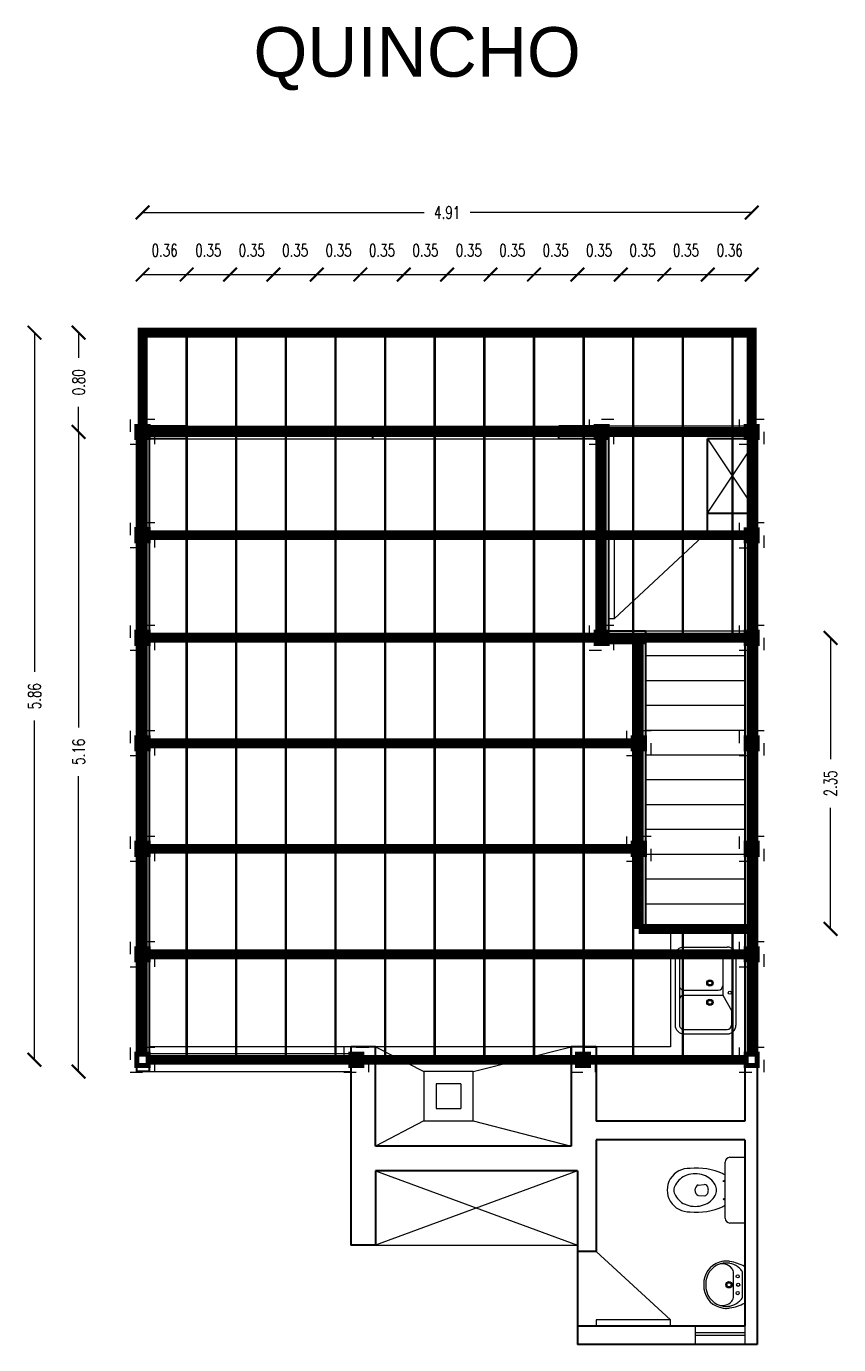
# Model space of a CAD drawing. Header units: millimetres. Extents: x 1752 to 1827, y 723 to 876.
# Drawn here: x 1771.9 to 1778.45, y 722.61 to 733.23 of the extents above; entities that cross this region are included whole.
import ezdxf

# ---------------------------------------------------------------- set-up
doc = ezdxf.new("R2010")
doc.units = ezdxf.units.MM
doc.header["$MEASUREMENT"] = 0
doc.linetypes.add('HIDDEN', pattern=[0.375, 0.25, -0.125])
doc.layers.add('04', color=4, linetype='Continuous', lineweight=40)
doc.layers.add('COTAS', color=8, linetype='Continuous', lineweight=13)
for name, color, linetype in [('A-artefactos cocina', 1, 'Continuous'), ('Perfil C 180x80x20x3.2', 6, 'Continuous'), ('Placa anclaje 200x200x6.35', 2, 'Continuous'), ('Texto05', 5, 'Continuous'), ('TSC 90x90x4', 5, 'Continuous'), ('Tubo rectangular 30x20x0.90', 3, 'Continuous')]:
    doc.layers.add(name, color=color, linetype=linetype)
doc.styles.add('arial', font='arial.ttf')
doc.styles.add('COTAS', font='ROMANS.shx', dxfattribs={"width": 0.7})
doc.dimstyles.new('1-100', dxfattribs={"dimtxt": 0.15, "dimasz": 0.11, "dimexe": 0.01, "dimexo": 2, "dimgap": 0.09, "dimtad": 0, "dimzin": 0, "dimdsep": 46, "dimtxsty": 'COTAS', "dimblk": 'ARCHTICK', "dimcen": 0.09, "dimse1": 1, "dimse2": 1, "dimclrt": 2, "dimaunit": 1, "dimadec": 4, "dimazin": 0, "dimtfac": 1, "dimtofl": 0, "dimtmove": 2, "dimatfit": 3, "dimldrblk": 'DOTSMALL', "dimfxl": 1, "dimtolj": 1, "dimtzin": 0, "dimarcsym": 0})

# ---------------------------------------------------------------- blocks, each defined once
blk = doc.blocks.new('pileta de cocina')
for p, q in [((-0.298, 0), (0.262, 0)), ((-0.368, -0.42), (-0.368, -0.07)), ((0.02, -0.107), (0.143, -0.035)), ((0.143, -0.035), (0.262, -0.035)), ((0.297, -0.42), (0.297, -0.07)), ((0.332, -0.42), (0.332, -0.07)), ((-0.332, -0.42), (-0.332, -0.142)), ((-0.298, -0.107), (0.02, -0.107)), ((-0.02, -0.42), (-0.02, -0.142)), ((0.02, -0.42), (0.02, -0.107)), ((-0.298, -0.455), (0.055, -0.455)), ((-0.298, -0.49), (0.262, -0.49)), ((0.055, -0.455), (0.262, -0.455))]:
    blk.add_line(p, q)
for centre, radius in [((0, -0.049), 0.0125), ((-0.078, -0.21), 0.026), ((-0.078, -0.21), 0.0158), ((0.078, -0.21), 0.026), ((0.078, -0.21), 0.0158)]:
    blk.add_circle(centre, radius)
for centre, radius, start, end in [((-0.298, -0.07), 0.07, 90, 180), ((0.262, -0.07), 0.07, 0, 90), ((0.262, -0.07), 0.035, 0, 90), ((-0.298, -0.142), 0.035, 90, 180), ((-0.055, -0.142), 0.035, 0, 90), ((-0.298, -0.42), 0.07, 180, 270), ((-0.298, -0.42), 0.035, 180, 270), ((-0.055, -0.42), 0.035, 270, 0), ((0.055, -0.42), 0.035, 180, 270), ((0.262, -0.42), 0.07, 270, 0), ((0.262, -0.42), 0.035, 270, 0)]:
    blk.add_arc(centre, radius, start, end)
blk = doc.blocks.new('_ArchTick')
at = {"color": 0, "const_width": 0.15}
blk.add_lwpolyline([(-0.5, -0.5), (0.5, 0.5)], dxfattribs=at)
blk = doc.blocks.new('*D29')
at = {"layer": 'COTAS', "color": 0, "lineweight": -2, "transparency": 16777216}
for p, q in [((1772.32, 729.963), (1772.32, 727.582)), ((1772.32, 724.808), (1772.32, 727.188))]:
    blk.add_line(p, q, dxfattribs=at)
at = {"layer": 'DEFPOINTS', "color": 0, "transparency": 16777216}
for p in [(1772.79, 729.963), (1772.32, 724.808), (1772.79, 724.808)]:
    blk.add_point(p, dxfattribs=at)
at = {"layer": 'COTAS', "color": 0, "lineweight": -2, "transparency": 16777216, "xscale": 0.11, "yscale": 0.11, "zscale": 0.11}
for p, rotation in [((1772.32, 729.963), 90), ((1772.32, 724.808), 270)]:
    blk.add_blockref('_ArchTick', p, dxfattribs=dict(at, rotation=rotation))
at = {"layer": 'COTAS', "color": 2, "transparency": 16777216, "insert": (1772.32, 727.385), "char_height": 0.1, "attachment_point": 5, "rotation": 90, "style": 'COTAS'}
blk.add_mtext('\\A1;5.16', dxfattribs=at)
blk = doc.blocks.new('_DOTSMALL')
at = {"color": 0, "linetype": 'ByBlock', "const_width": 0.5}
blk.add_lwpolyline([(-0.0625, 0, 1), (0.0625, 0, 1)], format="xyb", close=True, dxfattribs=at)
blk = doc.blocks.new('*D8')
at = {"layer": 'COTAS', "color": 0, "lineweight": -2, "transparency": 16777216}
blk.add_line((1772.835, 731.231), (1773.19, 731.231), dxfattribs=at)
at = {"layer": 'DEFPOINTS', "color": 0, "transparency": 16777216}
for p in [(1773.19, 731.231), (1772.835, 730.808), (1773.19, 730.763)]:
    blk.add_point(p, dxfattribs=at)
at = {"layer": 'COTAS', "color": 0, "lineweight": -2, "transparency": 16777216, "xscale": 0.11, "yscale": 0.11, "zscale": 0.11, "rotation": 180}
blk.add_blockref('_ArchTick', (1772.835, 731.231), dxfattribs=at)
at = {"layer": 'COTAS', "color": 0, "lineweight": -2, "transparency": 16777216, "xscale": 0.11, "yscale": 0.11, "zscale": 0.11}
blk.add_blockref('_ArchTick', (1773.19, 731.231), dxfattribs=at)
at = {"layer": 'COTAS', "color": 2, "transparency": 16777216, "insert": (1773.013, 731.426), "char_height": 0.1, "attachment_point": 5, "style": 'COTAS'}
blk.add_mtext('\\A1;0.36', dxfattribs=at)
blk = doc.blocks.new('*D9')
at = {"layer": 'COTAS', "color": 0, "lineweight": -2, "transparency": 16777216}
blk.add_line((1773.19, 731.231), (1773.54, 731.231), dxfattribs=at)
at = {"layer": 'DEFPOINTS', "color": 0, "transparency": 16777216}
for p in [(1773.54, 731.231), (1773.19, 730.763), (1773.54, 730.763)]:
    blk.add_point(p, dxfattribs=at)
at = {"layer": 'COTAS', "color": 0, "lineweight": -2, "transparency": 16777216, "xscale": 0.11, "yscale": 0.11, "zscale": 0.11, "rotation": 180}
blk.add_blockref('_ArchTick', (1773.19, 731.231), dxfattribs=at)
at = {"layer": 'COTAS', "color": 0, "lineweight": -2, "transparency": 16777216, "xscale": 0.11, "yscale": 0.11, "zscale": 0.11}
blk.add_blockref('_ArchTick', (1773.54, 731.231), dxfattribs=at)
at = {"layer": 'COTAS', "color": 2, "transparency": 16777216, "insert": (1773.365, 731.426), "char_height": 0.1, "attachment_point": 5, "style": 'COTAS'}
blk.add_mtext('\\A1;0.35', dxfattribs=at)
blk = doc.blocks.new('*D10')
at = {"layer": 'COTAS', "color": 0, "lineweight": -2, "transparency": 16777216}
blk.add_line((1773.54, 731.231), (1773.89, 731.231), dxfattribs=at)
at = {"layer": 'DEFPOINTS', "color": 0, "transparency": 16777216}
for p in [(1773.89, 731.231), (1773.54, 730.763), (1773.89, 730.763)]:
    blk.add_point(p, dxfattribs=at)
at = {"layer": 'COTAS', "color": 0, "lineweight": -2, "transparency": 16777216, "xscale": 0.11, "yscale": 0.11, "zscale": 0.11, "rotation": 180}
blk.add_blockref('_ArchTick', (1773.54, 731.231), dxfattribs=at)
at = {"layer": 'COTAS', "color": 0, "lineweight": -2, "transparency": 16777216, "xscale": 0.11, "yscale": 0.11, "zscale": 0.11}
blk.add_blockref('_ArchTick', (1773.89, 731.231), dxfattribs=at)
at = {"layer": 'COTAS', "color": 2, "transparency": 16777216, "insert": (1773.715, 731.426), "char_height": 0.1, "attachment_point": 5, "style": 'COTAS'}
blk.add_mtext('\\A1;0.35', dxfattribs=at)
blk = doc.blocks.new('*D11')
at = {"layer": 'COTAS', "color": 0, "lineweight": -2, "transparency": 16777216}
blk.add_line((1773.89, 731.231), (1774.24, 731.231), dxfattribs=at)
at = {"layer": 'DEFPOINTS', "color": 0, "transparency": 16777216}
for p in [(1774.24, 731.231), (1773.89, 730.763), (1774.24, 730.763)]:
    blk.add_point(p, dxfattribs=at)
at = {"layer": 'COTAS', "color": 0, "lineweight": -2, "transparency": 16777216, "xscale": 0.11, "yscale": 0.11, "zscale": 0.11, "rotation": 180}
blk.add_blockref('_ArchTick', (1773.89, 731.231), dxfattribs=at)
at = {"layer": 'COTAS', "color": 0, "lineweight": -2, "transparency": 16777216, "xscale": 0.11, "yscale": 0.11, "zscale": 0.11}
blk.add_blockref('_ArchTick', (1774.24, 731.231), dxfattribs=at)
at = {"layer": 'COTAS', "color": 2, "transparency": 16777216, "insert": (1774.065, 731.426), "char_height": 0.1, "attachment_point": 5, "style": 'COTAS'}
blk.add_mtext('\\A1;0.35', dxfattribs=at)
blk = doc.blocks.new('*D12')
at = {"layer": 'COTAS', "color": 0, "lineweight": -2, "transparency": 16777216}
blk.add_line((1774.24, 731.231), (1774.59, 731.231), dxfattribs=at)
at = {"layer": 'DEFPOINTS', "color": 0, "transparency": 16777216}
for p in [(1774.59, 731.231), (1774.24, 730.763), (1774.59, 730.763)]:
    blk.add_point(p, dxfattribs=at)
at = {"layer": 'COTAS', "color": 0, "lineweight": -2, "transparency": 16777216, "xscale": 0.11, "yscale": 0.11, "zscale": 0.11, "rotation": 180}
blk.add_blockref('_ArchTick', (1774.24, 731.231), dxfattribs=at)
at = {"layer": 'COTAS', "color": 0, "lineweight": -2, "transparency": 16777216, "xscale": 0.11, "yscale": 0.11, "zscale": 0.11}
blk.add_blockref('_ArchTick', (1774.59, 731.231), dxfattribs=at)
at = {"layer": 'COTAS', "color": 2, "transparency": 16777216, "insert": (1774.415, 731.426), "char_height": 0.1, "attachment_point": 5, "style": 'COTAS'}
blk.add_mtext('\\A1;0.35', dxfattribs=at)
blk = doc.blocks.new('*D13')
at = {"layer": 'COTAS', "color": 0, "lineweight": -2, "transparency": 16777216}
blk.add_line((1774.59, 731.231), (1774.94, 731.231), dxfattribs=at)
at = {"layer": 'DEFPOINTS', "color": 0, "transparency": 16777216}
for p in [(1774.94, 731.231), (1774.59, 730.763), (1774.94, 730.763)]:
    blk.add_point(p, dxfattribs=at)
at = {"layer": 'COTAS', "color": 0, "lineweight": -2, "transparency": 16777216, "xscale": 0.11, "yscale": 0.11, "zscale": 0.11, "rotation": 180}
blk.add_blockref('_ArchTick', (1774.59, 731.231), dxfattribs=at)
at = {"layer": 'COTAS', "color": 0, "lineweight": -2, "transparency": 16777216, "xscale": 0.11, "yscale": 0.11, "zscale": 0.11}
blk.add_blockref('_ArchTick', (1774.94, 731.231), dxfattribs=at)
at = {"layer": 'COTAS', "color": 2, "transparency": 16777216, "insert": (1774.765, 731.426), "char_height": 0.1, "attachment_point": 5, "style": 'COTAS'}
blk.add_mtext('\\A1;0.35', dxfattribs=at)
blk = doc.blocks.new('*D26')
at = {"layer": 'COTAS', "color": 0, "lineweight": -2, "transparency": 16777216}
for p, q in [((1772.32, 730.763), (1772.32, 730.559)), ((1772.32, 729.963), (1772.32, 730.166))]:
    blk.add_line(p, q, dxfattribs=at)
at = {"layer": 'DEFPOINTS', "color": 0, "transparency": 16777216}
for p in [(1772.32, 730.763), (1772.835, 730.763), (1772.79, 729.963)]:
    blk.add_point(p, dxfattribs=at)
at = {"layer": 'COTAS', "color": 0, "lineweight": -2, "transparency": 16777216, "xscale": 0.11, "yscale": 0.11, "zscale": 0.11}
for p, rotation in [((1772.32, 730.763), 90), ((1772.32, 729.963), 270)]:
    blk.add_blockref('_ArchTick', p, dxfattribs=dict(at, rotation=rotation))
at = {"layer": 'COTAS', "color": 2, "transparency": 16777216, "insert": (1772.32, 730.363), "char_height": 0.1, "attachment_point": 5, "rotation": 90, "style": 'COTAS'}
blk.add_mtext('\\A1;0.80', dxfattribs=at)
blk = doc.blocks.new('*D14')
at = {"layer": 'COTAS', "color": 0, "lineweight": -2, "transparency": 16777216}
blk.add_line((1774.94, 731.231), (1775.29, 731.231), dxfattribs=at)
at = {"layer": 'DEFPOINTS', "color": 0, "transparency": 16777216}
for p in [(1775.29, 731.231), (1774.94, 730.763), (1775.29, 730.763)]:
    blk.add_point(p, dxfattribs=at)
at = {"layer": 'COTAS', "color": 0, "lineweight": -2, "transparency": 16777216, "xscale": 0.11, "yscale": 0.11, "zscale": 0.11, "rotation": 180}
blk.add_blockref('_ArchTick', (1774.94, 731.231), dxfattribs=at)
at = {"layer": 'COTAS', "color": 0, "lineweight": -2, "transparency": 16777216, "xscale": 0.11, "yscale": 0.11, "zscale": 0.11}
blk.add_blockref('_ArchTick', (1775.29, 731.231), dxfattribs=at)
at = {"layer": 'COTAS', "color": 2, "transparency": 16777216, "insert": (1775.115, 731.426), "char_height": 0.1, "attachment_point": 5, "style": 'COTAS'}
blk.add_mtext('\\A1;0.35', dxfattribs=at)
blk = doc.blocks.new('*D15')
at = {"layer": 'COTAS', "color": 0, "lineweight": -2, "transparency": 16777216}
blk.add_line((1775.29, 731.231), (1775.64, 731.231), dxfattribs=at)
at = {"layer": 'DEFPOINTS', "color": 0, "transparency": 16777216}
for p in [(1775.64, 731.231), (1775.29, 730.763), (1775.64, 730.763)]:
    blk.add_point(p, dxfattribs=at)
at = {"layer": 'COTAS', "color": 0, "lineweight": -2, "transparency": 16777216, "xscale": 0.11, "yscale": 0.11, "zscale": 0.11, "rotation": 180}
blk.add_blockref('_ArchTick', (1775.29, 731.231), dxfattribs=at)
at = {"layer": 'COTAS', "color": 0, "lineweight": -2, "transparency": 16777216, "xscale": 0.11, "yscale": 0.11, "zscale": 0.11}
blk.add_blockref('_ArchTick', (1775.64, 731.231), dxfattribs=at)
at = {"layer": 'COTAS', "color": 2, "transparency": 16777216, "insert": (1775.465, 731.426), "char_height": 0.1, "attachment_point": 5, "style": 'COTAS'}
blk.add_mtext('\\A1;0.35', dxfattribs=at)
blk = doc.blocks.new('*D16')
at = {"layer": 'COTAS', "color": 0, "lineweight": -2, "transparency": 16777216}
blk.add_line((1775.64, 731.231), (1775.99, 731.231), dxfattribs=at)
at = {"layer": 'DEFPOINTS', "color": 0, "transparency": 16777216}
for p in [(1775.99, 731.231), (1775.64, 730.763), (1775.99, 730.763)]:
    blk.add_point(p, dxfattribs=at)
at = {"layer": 'COTAS', "color": 0, "lineweight": -2, "transparency": 16777216, "xscale": 0.11, "yscale": 0.11, "zscale": 0.11, "rotation": 180}
blk.add_blockref('_ArchTick', (1775.64, 731.231), dxfattribs=at)
at = {"layer": 'COTAS', "color": 0, "lineweight": -2, "transparency": 16777216, "xscale": 0.11, "yscale": 0.11, "zscale": 0.11}
blk.add_blockref('_ArchTick', (1775.99, 731.231), dxfattribs=at)
at = {"layer": 'COTAS', "color": 2, "transparency": 16777216, "insert": (1775.815, 731.426), "char_height": 0.1, "attachment_point": 5, "style": 'COTAS'}
blk.add_mtext('\\A1;0.35', dxfattribs=at)
blk = doc.blocks.new('*D17')
at = {"layer": 'COTAS', "color": 0, "lineweight": -2, "transparency": 16777216}
blk.add_line((1775.99, 731.231), (1776.34, 731.231), dxfattribs=at)
at = {"layer": 'DEFPOINTS', "color": 0, "transparency": 16777216}
for p in [(1776.34, 731.231), (1775.99, 730.763), (1776.34, 730.763)]:
    blk.add_point(p, dxfattribs=at)
at = {"layer": 'COTAS', "color": 0, "lineweight": -2, "transparency": 16777216, "xscale": 0.11, "yscale": 0.11, "zscale": 0.11, "rotation": 180}
blk.add_blockref('_ArchTick', (1775.99, 731.231), dxfattribs=at)
at = {"layer": 'COTAS', "color": 0, "lineweight": -2, "transparency": 16777216, "xscale": 0.11, "yscale": 0.11, "zscale": 0.11}
blk.add_blockref('_ArchTick', (1776.34, 731.231), dxfattribs=at)
at = {"layer": 'COTAS', "color": 2, "transparency": 16777216, "insert": (1776.165, 731.426), "char_height": 0.1, "attachment_point": 5, "style": 'COTAS'}
blk.add_mtext('\\A1;0.35', dxfattribs=at)
blk = doc.blocks.new('*D18')
at = {"layer": 'COTAS', "color": 0, "lineweight": -2, "transparency": 16777216}
blk.add_line((1776.34, 731.231), (1776.69, 731.231), dxfattribs=at)
at = {"layer": 'DEFPOINTS', "color": 0, "transparency": 16777216}
for p in [(1776.69, 731.231), (1776.34, 730.763), (1776.69, 730.763)]:
    blk.add_point(p, dxfattribs=at)
at = {"layer": 'COTAS', "color": 0, "lineweight": -2, "transparency": 16777216, "xscale": 0.11, "yscale": 0.11, "zscale": 0.11, "rotation": 180}
blk.add_blockref('_ArchTick', (1776.34, 731.231), dxfattribs=at)
at = {"layer": 'COTAS', "color": 0, "lineweight": -2, "transparency": 16777216, "xscale": 0.11, "yscale": 0.11, "zscale": 0.11}
blk.add_blockref('_ArchTick', (1776.69, 731.231), dxfattribs=at)
at = {"layer": 'COTAS', "color": 2, "transparency": 16777216, "insert": (1776.515, 731.426), "char_height": 0.1, "attachment_point": 5, "style": 'COTAS'}
blk.add_mtext('\\A1;0.35', dxfattribs=at)
blk = doc.blocks.new('*D19')
at = {"layer": 'COTAS', "color": 0, "lineweight": -2, "transparency": 16777216}
blk.add_line((1776.69, 731.231), (1777.04, 731.231), dxfattribs=at)
at = {"layer": 'DEFPOINTS', "color": 0, "transparency": 16777216}
for p in [(1777.04, 731.231), (1776.69, 730.763), (1777.04, 730.763)]:
    blk.add_point(p, dxfattribs=at)
at = {"layer": 'COTAS', "color": 0, "lineweight": -2, "transparency": 16777216, "xscale": 0.11, "yscale": 0.11, "zscale": 0.11, "rotation": 180}
blk.add_blockref('_ArchTick', (1776.69, 731.231), dxfattribs=at)
at = {"layer": 'COTAS', "color": 0, "lineweight": -2, "transparency": 16777216, "xscale": 0.11, "yscale": 0.11, "zscale": 0.11}
blk.add_blockref('_ArchTick', (1777.04, 731.231), dxfattribs=at)
at = {"layer": 'COTAS', "color": 2, "transparency": 16777216, "insert": (1776.865, 731.426), "char_height": 0.1, "attachment_point": 5, "style": 'COTAS'}
blk.add_mtext('\\A1;0.35', dxfattribs=at)
blk = doc.blocks.new('*D20')
at = {"layer": 'COTAS', "color": 0, "lineweight": -2, "transparency": 16777216}
blk.add_line((1777.04, 731.231), (1777.39, 731.231), dxfattribs=at)
at = {"layer": 'DEFPOINTS', "color": 0, "transparency": 16777216}
for p in [(1777.39, 731.231), (1777.04, 730.763), (1777.39, 730.763)]:
    blk.add_point(p, dxfattribs=at)
at = {"layer": 'COTAS', "color": 0, "lineweight": -2, "transparency": 16777216, "xscale": 0.11, "yscale": 0.11, "zscale": 0.11, "rotation": 180}
blk.add_blockref('_ArchTick', (1777.04, 731.231), dxfattribs=at)
at = {"layer": 'COTAS', "color": 0, "lineweight": -2, "transparency": 16777216, "xscale": 0.11, "yscale": 0.11, "zscale": 0.11}
blk.add_blockref('_ArchTick', (1777.39, 731.231), dxfattribs=at)
at = {"layer": 'COTAS', "color": 2, "transparency": 16777216, "insert": (1777.215, 731.426), "char_height": 0.1, "attachment_point": 5, "style": 'COTAS'}
blk.add_mtext('\\A1;0.35', dxfattribs=at)
blk = doc.blocks.new('*D21')
at = {"layer": 'COTAS', "color": 0, "lineweight": -2, "transparency": 16777216}
blk.add_line((1777.39, 731.231), (1777.745, 731.231), dxfattribs=at)
at = {"layer": 'DEFPOINTS', "color": 0, "transparency": 16777216}
for p in [(1777.745, 731.231), (1777.745, 730.808), (1777.39, 730.763)]:
    blk.add_point(p, dxfattribs=at)
at = {"layer": 'COTAS', "color": 0, "lineweight": -2, "transparency": 16777216, "xscale": 0.11, "yscale": 0.11, "zscale": 0.11, "rotation": 180}
blk.add_blockref('_ArchTick', (1777.39, 731.231), dxfattribs=at)
at = {"layer": 'COTAS', "color": 0, "lineweight": -2, "transparency": 16777216, "xscale": 0.11, "yscale": 0.11, "zscale": 0.11}
blk.add_blockref('_ArchTick', (1777.745, 731.231), dxfattribs=at)
at = {"layer": 'COTAS', "color": 2, "transparency": 16777216, "insert": (1777.568, 731.426), "char_height": 0.1, "attachment_point": 5, "style": 'COTAS'}
blk.add_mtext('\\A1;0.36', dxfattribs=at)
blk = doc.blocks.new('*D22')
at = {"layer": 'COTAS', "color": 0, "lineweight": -2, "transparency": 16777216}
for p, q in [((1772.835, 731.731), (1775.104, 731.731)), ((1777.745, 731.731), (1775.477, 731.731))]:
    blk.add_line(p, q, dxfattribs=at)
at = {"layer": 'DEFPOINTS', "color": 0, "transparency": 16777216}
for p in [(1777.745, 731.731), (1772.835, 730.763), (1777.745, 730.763)]:
    blk.add_point(p, dxfattribs=at)
at = {"layer": 'COTAS', "color": 0, "lineweight": -2, "transparency": 16777216, "xscale": 0.11, "yscale": 0.11, "zscale": 0.11, "rotation": 180}
blk.add_blockref('_ArchTick', (1772.835, 731.731), dxfattribs=at)
at = {"layer": 'COTAS', "color": 0, "lineweight": -2, "transparency": 16777216, "xscale": 0.11, "yscale": 0.11, "zscale": 0.11}
blk.add_blockref('_ArchTick', (1777.745, 731.731), dxfattribs=at)
at = {"layer": 'COTAS', "color": 2, "transparency": 16777216, "insert": (1775.29, 731.731), "char_height": 0.1, "attachment_point": 5, "style": 'COTAS'}
blk.add_mtext('\\A1;4.91', dxfattribs=at)
blk = doc.blocks.new('*D28')
at = {"layer": 'COTAS', "color": 0, "lineweight": -2, "transparency": 16777216}
for p, q in [((1771.964, 730.763), (1771.964, 728.029)), ((1771.964, 724.903), (1771.964, 727.636))]:
    blk.add_line(p, q, dxfattribs=at)
at = {"layer": 'DEFPOINTS', "color": 0, "transparency": 16777216}
for p in [(1772.835, 730.763), (1771.964, 724.903), (1772.79, 724.903)]:
    blk.add_point(p, dxfattribs=at)
at = {"layer": 'COTAS', "color": 0, "lineweight": -2, "transparency": 16777216, "xscale": 0.11, "yscale": 0.11, "zscale": 0.11}
for p, rotation in [((1771.964, 730.763), 90), ((1771.964, 724.903), 270)]:
    blk.add_blockref('_ArchTick', p, dxfattribs=dict(at, rotation=rotation))
at = {"layer": 'COTAS', "color": 2, "transparency": 16777216, "insert": (1771.964, 727.833), "char_height": 0.1, "attachment_point": 5, "rotation": 90, "style": 'COTAS'}
blk.add_mtext('\\A1;5.86', dxfattribs=at)
blk = doc.blocks.new('*D34')
at = {"layer": 'COTAS', "color": 0, "lineweight": -2, "transparency": 16777216}
for p, q in [((1778.38, 728.303), (1778.38, 727.327)), ((1778.38, 725.958), (1778.38, 726.933))]:
    blk.add_line(p, q, dxfattribs=at)
at = {"layer": 'DEFPOINTS', "color": 0, "transparency": 16777216}
for p in [(1777.79, 728.303), (1778.38, 728.303), (1777.69, 725.958)]:
    blk.add_point(p, dxfattribs=at)
at = {"layer": 'COTAS', "color": 0, "lineweight": -2, "transparency": 16777216, "xscale": 0.11, "yscale": 0.11, "zscale": 0.11}
for p, rotation in [((1778.38, 728.303), 90), ((1778.38, 725.958), 270)]:
    blk.add_blockref('_ArchTick', p, dxfattribs=dict(at, rotation=rotation))
at = {"layer": 'COTAS', "color": 2, "transparency": 16777216, "insert": (1778.38, 727.13), "char_height": 0.1, "attachment_point": 5, "rotation": 90, "style": 'COTAS'}
blk.add_mtext('\\A1;2.35', dxfattribs=at)

msp = doc.modelspace()

# ---------------------------------------------------------------- linework, layer by layer
at = {"layer": '04', "linetype": 'Continuous', "ltscale": 0.01}
for p, q in [((1772.79, 724.808), (1772.79, 730.008)), ((1772.89, 724.808), (1772.89, 730.008)), ((1773.19, 729.908), (1773.19, 730.008)), ((1774.69, 729.908), (1774.69, 730.008)), ((1776.19, 729.908), (1776.19, 730.008)), ((1776.59, 730.008), (1776.59, 728.358)), ((1777.69, 730.008), (1777.69, 729.908)), ((1777.79, 730.008), (1777.79, 722.608)), ((1776.49, 729.908), (1776.49, 728.258)), ((1777.39, 729.158), (1777.39, 729.908)), ((1777.69, 729.158), (1777.69, 724.408)), ((1776.89, 728.358), (1776.89, 725.958)), ((1774.513, 725.008), (1774.513, 723.408)), ((1774.709, 725.008), (1774.709, 724.208)), ((1776.29, 725.008), (1776.29, 724.208)), ((1776.49, 725.008), (1776.49, 724.408)), ((1776.49, 724.258), (1776.49, 723.358)), ((1777.69, 724.258), (1777.69, 722.758)), ((1774.713, 724.008), (1774.713, 723.408)), ((1776.34, 724.008), (1776.34, 722.608))]:
    msp.add_line(p, q, dxfattribs=at)
at = {"layer": '04', "linetype": 'Continuous'}
for p, q in [((1773.19, 730.008), (1772.79, 730.008)), ((1776.59, 730.008), (1776.19, 730.008)), ((1777.79, 730.008), (1777.69, 730.008)), ((1773.19, 729.908), (1772.89, 729.908)), ((1776.49, 729.908), (1776.19, 729.908)), ((1777.79, 729.908), (1777.39, 729.908)), ((1777.69, 729.158), (1777.39, 729.158)), ((1776.89, 728.358), (1776.59, 728.358)), ((1776.89, 728.258), (1776.49, 728.258)), ((1774.713, 725.008), (1774.513, 725.008)), ((1776.49, 725.008), (1776.29, 725.008)), ((1772.89, 724.808), (1772.79, 724.808)), ((1777.69, 724.408), (1776.49, 724.408)), ((1777.69, 724.258), (1776.49, 724.258)), ((1776.29, 724.208), (1774.713, 724.208)), ((1776.34, 724.008), (1774.713, 724.008)), ((1774.713, 723.408), (1774.513, 723.408)), ((1776.49, 723.358), (1776.34, 723.358)), ((1776.34, 722.758), (1777.69, 722.758)), ((1777.79, 722.608), (1776.34, 722.608))]:
    msp.add_line(p, q, dxfattribs=at)
msp.add_lwpolyline([(1777.39, 729.308), (1777.79, 729.308)], dxfattribs=at)
at = {"layer": 'DEFPOINTS'}
for p, q in [((1773.19, 730.008), (1776.19, 730.008)), ((1773.19, 729.977), (1776.19, 729.977)), ((1773.19, 729.958), (1776.19, 729.958)), ((1777.69, 730.008), (1776.59, 730.008)), ((1773.19, 729.908), (1776.19, 729.908)), ((1777.39, 729.308), (1777.79, 729.908)), ((1777.39, 729.908), (1777.79, 729.308)), ((1777.39, 729.158), (1776.64, 728.458)), ((1777.69, 728.358), (1776.89, 728.358)), ((1777.69, 728.158), (1776.89, 728.158)), ((1777.69, 727.958), (1776.89, 727.958)), ((1777.69, 727.758), (1776.89, 727.758)), ((1777.69, 727.558), (1776.89, 727.558)), ((1777.69, 727.358), (1776.89, 727.358)), ((1777.69, 727.158), (1776.89, 727.158)), ((1777.69, 726.958), (1776.89, 726.958)), ((1777.69, 726.758), (1776.89, 726.758)), ((1777.69, 726.558), (1776.89, 726.558)), ((1777.69, 726.358), (1776.89, 726.358)), ((1777.69, 726.158), (1776.89, 726.158)), ((1777.69, 725.958), (1776.89, 725.958)), ((1777.09, 725.958), (1777.09, 725.008)), ((1774.513, 725.008), (1772.89, 725.008)), ((1772.89, 724.955), (1774.513, 724.955)), ((1776.29, 725.008), (1774.709, 725.008)), ((1774.713, 725.008), (1775.101, 724.81)), ((1775.501, 724.81), (1776.29, 725.008)), ((1777.09, 725.008), (1776.49, 725.008)), ((1772.89, 724.933), (1774.513, 724.933)), ((1772.89, 724.808), (1774.513, 724.808)), ((1775.501, 724.81), (1775.101, 724.81)), ((1775.101, 724.81), (1775.101, 724.41)), ((1775.501, 724.41), (1775.501, 724.81)), ((1775.401, 724.71), (1775.201, 724.71)), ((1775.201, 724.71), (1775.201, 724.51)), ((1775.401, 724.71), (1775.401, 724.51)), ((1775.201, 724.51), (1775.401, 724.51)), ((1775.101, 724.41), (1774.713, 724.208)), ((1775.101, 724.41), (1775.501, 724.41)), ((1775.501, 724.41), (1776.29, 724.208)), ((1777.57, 724.118), (1777.69, 724.118)), ((1777.69, 723.588), (1777.69, 724.118)), ((1776.34, 724.008), (1774.713, 723.408)), ((1774.713, 724.008), (1776.34, 723.408)), ((1777.53, 723.627), (1777.53, 724.078)), ((1777.315, 723.894), (1777.363, 723.898)), ((1777.315, 723.81), (1777.363, 723.808)), ((1777.57, 723.588), (1777.69, 723.588)), ((1774.713, 723.408), (1776.34, 723.408)), ((1777.09, 722.808), (1776.49, 723.358)), ((1777.599, 722.997), (1777.599, 723.183)), ((1777.671, 722.999), (1777.671, 723.182)), ((1777.69, 723.232), (1777.69, 722.948)), ((1777.29, 722.758), (1777.29, 722.608)), ((1777.69, 722.758), (1777.69, 722.608)), ((1777.29, 722.705), (1777.69, 722.705)), ((1777.29, 722.683), (1777.69, 722.683))]:
    msp.add_line(p, q, dxfattribs=at)
for points in [[(1776.59, 728.458), (1776.64, 728.458), (1776.64, 729.158), (1776.59, 729.158)], [(1776.49, 722.758), (1777.09, 722.758), (1777.09, 722.808), (1776.49, 722.808)]]:
    msp.add_lwpolyline(points, close=True, dxfattribs=at)
msp.add_lwpolyline([(1777.412, 723.763, 0.104602), (1777.45, 723.81, 0.142864), (1777.462, 723.853, 0.142579), (1777.45, 723.895, 0.104602), (1777.412, 723.942, 0.089731), (1777.357, 723.973, 0.164001), (1777.222, 723.973, 0.089731), (1777.168, 723.942, 0.104602), (1777.13, 723.895, 0.142579), (1777.117, 723.853, 0.142864), (1777.13, 723.81, 0.104602), (1777.168, 723.763, 0.089731), (1777.222, 723.733, 0.164001), (1777.357, 723.733, 0.089731)], format="xyb", close=True, dxfattribs=at)
for centre, radius in [((1777.521, 723.926), 0.005), ((1777.521, 723.78), 0.005), ((1777.632, 723.158), 0.0129), ((1777.562, 723.09), 0.0257), ((1777.562, 723.09), 0.0169), ((1777.636, 723.09), 0.0129), ((1777.632, 723.023), 0.0129)]:
    msp.add_circle(centre, radius, dxfattribs=at)
for centre, radius, start, end in [((1777.57, 724.078), 0.0394, 90, 180), ((1777.239, 723.853), 0.175, 86.9664, 273.0336), ((1777.3, 723.506), 0.524, 65.8828, 95.6785), ((1777.331, 723.852), 0.0451, 111.1234, 248.8766), ((1777.363, 723.868), 0.03, 0, 90), ((1777.493, 723.939), 0.05, 42.4539, 65.8828), ((1777.363, 723.838), 0.03, 270, 0), ((1777.346, 723.853), 0.0498, 342.55, 17.45), ((1777.3, 724.199), 0.524, 264.3215, 294.1172), ((1777.493, 723.767), 0.05, 294.1172, 317.5461), ((1777.57, 723.627), 0.0394, 180, 270), ((1777.525, 723.221), 0.306, 279.9338, 279.9338), ((1777.539, 723.101), 0.18, 97.8325, 172.7669), ((1777.539, 723.101), 0.164, 97.8325, 172.7669), ((1777.509, 723.161), 0.0973, 39.1375, 113.4893), ((1777.535, 723.099), 0.181, 84.8129, 96.5806), ((1777.535, 723.099), 0.165, 84.8129, 96.5806), ((1777.525, 722.96), 0.306, 81.8597, 85.3079), ((1777.525, 722.96), 0.321, 81.9611, 85.3079), ((1777.54, 723.11), 0.155, 53.508, 79.4742), ((1777.525, 722.952), 0.328, 60.4514, 82.1359), ((1777.532, 723.181), 0.0673, 2.1402, 38.2338), ((1777.51, 723.062), 0.211, 45.309, 54.5281), ((1777.628, 723.182), 0.0426, 0, 45.309), ((1777.684, 723.232), 0.00643, 0, 60.4514), ((1777.624, 723.09), 0.266, 172.7803, 187.2197), ((1777.539, 723.08), 0.18, 187.2331, 262.1675), ((1777.624, 723.09), 0.25, 172.7803, 187.2197), ((1777.539, 723.08), 0.164, 187.2331, 262.1675), ((1777.509, 723.02), 0.0973, 246.5107, 320.8625), ((1777.54, 723.071), 0.155, 280.5258, 306.492), ((1777.525, 723.228), 0.328, 277.8641, 299.5486), ((1777.532, 723), 0.0673, 321.7662, 357.8598), ((1777.51, 723.118), 0.211, 305.4719, 314.691), ((1777.628, 722.999), 0.0426, 314.691, 0), ((1777.684, 722.948), 0.00643, 299.5486, 0), ((1777.535, 723.081), 0.181, 263.4194, 275.1871), ((1777.535, 723.081), 0.165, 263.4194, 275.1871), ((1777.525, 723.221), 0.306, 274.6921, 278.1403), ((1777.525, 723.221), 0.321, 274.6921, 278.0389)]:
    msp.add_arc(centre, radius, start, end, dxfattribs=at)
at = {"layer": 'Perfil C 180x80x20x3.2', "const_width": 0.08}
for points in [[(1772.835, 724.948), (1772.835, 730.763), (1777.745, 730.763), (1777.745, 724.948)], [(1772.88, 729.963), (1777.7, 729.963)], [(1776.535, 728.348), (1776.535, 729.918)], [(1772.88, 729.131), (1777.745, 729.131)], [(1772.88, 728.304), (1777.745, 728.304)], [(1776.835, 728.304), (1776.835, 725.958)], [(1772.88, 727.454), (1776.835, 727.454)], [(1772.88, 726.603), (1776.835, 726.603)], [(1777.745, 725.958), (1776.835, 725.958)], [(1772.88, 725.753), (1777.7, 725.753)], [(1777.7, 724.903), (1772.88, 724.903)]]:
    msp.add_lwpolyline(points, dxfattribs=at)
at = {"layer": 'Placa anclaje 200x200x6.35', "linetype": 'HIDDEN', "ltscale": 0.2, "flags": 128}
for points in [[(1772.735, 729.863), (1772.935, 729.863), (1772.935, 730.063), (1772.735, 730.063)], [(1776.435, 729.863), (1776.635, 729.863), (1776.635, 730.063), (1776.435, 730.063)], [(1777.645, 729.863), (1777.845, 729.863), (1777.845, 730.063), (1777.645, 730.063)], [(1772.735, 729.031), (1772.935, 729.031), (1772.935, 729.231), (1772.735, 729.231)], [(1777.645, 729.029), (1777.845, 729.029), (1777.845, 729.229), (1777.645, 729.229)], [(1772.735, 728.204), (1772.935, 728.204), (1772.935, 728.404), (1772.735, 728.404)], [(1776.435, 728.203), (1776.635, 728.203), (1776.635, 728.403), (1776.435, 728.403)], [(1777.645, 728.203), (1777.845, 728.203), (1777.845, 728.403), (1777.645, 728.403)], [(1772.735, 727.354), (1772.935, 727.354), (1772.935, 727.554), (1772.735, 727.554)], [(1776.735, 727.354), (1776.935, 727.354), (1776.935, 727.554), (1776.735, 727.554)], [(1777.645, 727.354), (1777.845, 727.354), (1777.845, 727.554), (1777.645, 727.554)], [(1772.735, 726.503), (1772.935, 726.503), (1772.935, 726.703), (1772.735, 726.703)], [(1776.735, 726.503), (1776.935, 726.503), (1776.935, 726.703), (1776.735, 726.703)], [(1777.645, 726.503), (1777.845, 726.503), (1777.845, 726.703), (1777.645, 726.703)], [(1772.735, 725.653), (1772.935, 725.653), (1772.935, 725.853), (1772.735, 725.853)], [(1777.645, 725.653), (1777.845, 725.653), (1777.845, 725.853), (1777.645, 725.853)], [(1772.735, 724.803), (1772.935, 724.803), (1772.935, 725.003), (1772.735, 725.003)], [(1774.458, 724.803), (1774.658, 724.803), (1774.658, 725.003), (1774.458, 725.003)], [(1776.285, 724.803), (1776.485, 724.803), (1776.485, 725.003), (1776.285, 725.003)], [(1777.645, 724.803), (1777.845, 724.803), (1777.845, 725.003), (1777.645, 725.003)]]:
    msp.add_lwpolyline(points, close=True, dxfattribs=at)
at = {"layer": 'TSC 90x90x4', "const_width": 0.04}
for points in [[(1772.79, 729.918), (1772.88, 729.918), (1772.88, 730.008), (1772.79, 730.008)], [(1776.49, 729.918), (1776.58, 729.918), (1776.58, 730.008), (1776.49, 730.008)], [(1777.7, 729.918), (1777.79, 729.918), (1777.79, 730.008), (1777.7, 730.008)], [(1772.79, 729.086), (1772.88, 729.086), (1772.88, 729.176), (1772.79, 729.176)], [(1777.7, 729.084), (1777.79, 729.084), (1777.79, 729.174), (1777.7, 729.174)], [(1772.79, 728.259), (1772.88, 728.259), (1772.88, 728.349), (1772.79, 728.349)], [(1776.49, 728.258), (1776.58, 728.258), (1776.58, 728.348), (1776.49, 728.348)], [(1777.7, 728.258), (1777.79, 728.258), (1777.79, 728.348), (1777.7, 728.348)], [(1772.79, 727.409), (1772.88, 727.409), (1772.88, 727.499), (1772.79, 727.499)], [(1776.79, 727.409), (1776.88, 727.409), (1776.88, 727.499), (1776.79, 727.499)], [(1777.7, 727.409), (1777.79, 727.409), (1777.79, 727.499), (1777.7, 727.499)], [(1772.79, 726.558), (1772.88, 726.558), (1772.88, 726.648), (1772.79, 726.648)], [(1776.79, 726.558), (1776.88, 726.558), (1776.88, 726.648), (1776.79, 726.648)], [(1777.7, 726.558), (1777.79, 726.558), (1777.79, 726.648), (1777.7, 726.648)], [(1772.79, 725.708), (1772.88, 725.708), (1772.88, 725.798), (1772.79, 725.798)], [(1777.7, 725.708), (1777.79, 725.708), (1777.79, 725.798), (1777.7, 725.798)], [(1772.79, 724.858), (1772.88, 724.858), (1772.88, 724.948), (1772.79, 724.948)], [(1774.513, 724.858), (1774.603, 724.858), (1774.603, 724.948), (1774.513, 724.948)], [(1776.34, 724.858), (1776.43, 724.858), (1776.43, 724.948), (1776.34, 724.948)], [(1777.7, 724.858), (1777.79, 724.858), (1777.79, 724.948), (1777.7, 724.948)]]:
    msp.add_lwpolyline(points, close=True, dxfattribs=at)
at = {"layer": 'Tubo rectangular 30x20x0.90', "const_width": 0.02}
for points in [[(1773.19, 724.903), (1773.19, 730.763)], [(1773.59, 724.903), (1773.59, 730.763)], [(1773.99, 724.903), (1773.99, 730.763)], [(1774.39, 724.903), (1774.39, 730.763)], [(1774.79, 724.903), (1774.79, 730.763)], [(1775.19, 724.903), (1775.19, 730.763)], [(1775.59, 724.903), (1775.59, 730.763)], [(1775.99, 724.903), (1775.99, 730.763)], [(1776.39, 724.903), (1776.39, 730.763)], [(1776.79, 724.903), (1776.79, 730.763)], [(1777.19, 728.304), (1777.19, 730.763)], [(1777.59, 728.304), (1777.59, 730.763)], [(1777.19, 724.903), (1777.19, 725.958)], [(1777.59, 724.903), (1777.59, 725.958)]]:
    msp.add_lwpolyline(points, dxfattribs=at)

# ---------------------------------------------------------------- block references
at = {"layer": 'A-artefactos cocina', "rotation": 270}
msp.add_blockref('pileta de cocina', (1777.618, 725.444), dxfattribs=at)

# ---------------------------------------------------------------- texts
at = {"layer": 'Texto05', "style": 'arial'}
msp.add_text('QUINCHO', height=0.4, dxfattribs=at).set_placement((1773.729, 732.825))

# ---------------------------------------------------------------- dimensions: what is measured, and where the dimension line sits
at = {"layer": 'COTAS'}
for base, p1, p2, picture, middle in [((1777.745, 731.731), (1772.835, 730.763), (1777.745, 730.763), '*D22', (1775.29, 731.731)), ((1773.190274218, 731.230586212), (1772.835274218, 730.807600021), (1773.190274218, 730.762600021), '*D8', (1773.012774218, 731.425586212)), ((1773.54, 731.231), (1773.19, 730.763), (1773.54, 730.763), '*D9', (1773.365, 731.426)), ((1773.89, 731.231), (1773.54, 730.763), (1773.89, 730.763), '*D10', (1773.715, 731.426)), ((1774.24, 731.231), (1773.89, 730.763), (1774.24, 730.763), '*D11', (1774.065, 731.426)), ((1774.59, 731.231), (1774.24, 730.763), (1774.59, 730.763), '*D12', (1774.415, 731.426)), ((1774.94, 731.231), (1774.59, 730.763), (1774.94, 730.763), '*D13', (1774.765, 731.426)), ((1775.29, 731.231), (1774.94, 730.763), (1775.29, 730.763), '*D14', (1775.115, 731.426)), ((1775.64, 731.231), (1775.29, 730.763), (1775.64, 730.763), '*D15', (1775.465, 731.426)), ((1775.99, 731.231), (1775.64, 730.763), (1775.99, 730.763), '*D16', (1775.815, 731.426)), ((1776.34, 731.231), (1775.99, 730.763), (1776.34, 730.763), '*D17', (1776.165, 731.426)), ((1776.69, 731.231), (1776.34, 730.763), (1776.69, 730.763), '*D18', (1776.515, 731.426)), ((1777.04, 731.231), (1776.69, 730.763), (1777.04, 730.763), '*D19', (1776.865, 731.426)), ((1777.39, 731.231), (1777.04, 730.763), (1777.39, 730.763), '*D20', (1777.215, 731.426)), ((1777.745274218, 731.230586212), (1777.390274218, 730.762600021), (1777.745274218, 730.807600021), '*D21', (1777.567774218, 731.425586212))]:
    dim = msp.add_linear_dim(base=base, p1=p1, p2=p2, dimstyle='1-100', override={"dimtxt": 0.1}, dxfattribs=at)
    dim.commit()
    dim.dimension.update_dxf_attribs({"geometry": picture, "text_midpoint": middle})
for base, p1, p2, picture, middle in [((1771.964, 724.903), (1772.835, 730.763), (1772.79, 724.903), '*D28', (1771.964, 727.833)), ((1772.32, 730.763), (1772.79, 729.963), (1772.835, 730.763), '*D26', (1772.32, 730.363)), ((1772.320152375, 724.807600021), (1772.790274218, 729.962600021), (1772.790274218, 724.807600021), '*D29', (1772.320152375, 727.385100021)), ((1778.380135664, 728.302600021), (1777.690274218, 725.957600021), (1777.790274218, 728.302600021), '*D34', (1778.380135664, 727.130100021))]:
    dim = msp.add_linear_dim(base=base, p1=p1, p2=p2, angle=90, dimstyle='1-100', override={"dimtxt": 0.1}, dxfattribs=at)
    dim.commit()
    dim.dimension.update_dxf_attribs({"geometry": picture, "text_midpoint": middle})

doc.saveas('drawing.dxf')
